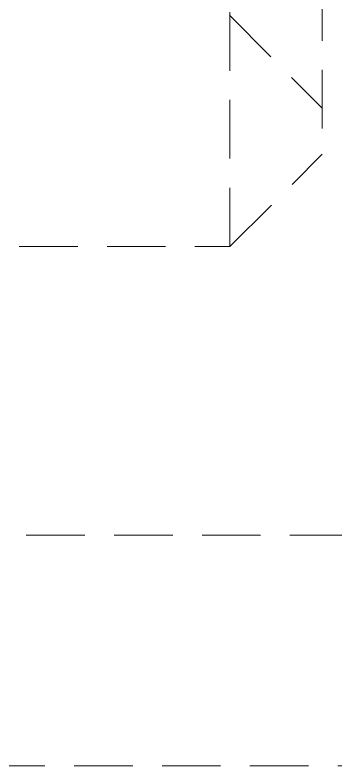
# Model space of a CAD drawing. Header units: millimetres. Extents: x 15 to 415, y 5 to 292.
# Drawn here: x 232.89 to 239.85, y 158.52 to 174.78 of the extents above; entities that cross this region are included whole.
import ezdxf

# ---------------------------------------------------------------- set-up
doc = ezdxf.new("R2010")
doc.units = ezdxf.units.MM
doc.linetypes.add('HIDDEN', pattern=[1.905, 1.27, -0.635])

msp = doc.modelspace()

# ---------------------------------------------------------------- linework, layer by layer
at = {"color": 7, "linetype": 'HIDDEN', "lineweight": 18}
for p, q in [((237.55, 169.768), (237.55, 242.268)), ((239.55, 240.268), (239.55, 171.768)), ((237.538, 174.779), (239.55, 172.768)), ((237.55, 169.768), (239.55, 171.768)), ((221.55, 169.768), (237.55, 169.768)), ((251.55, 163.518), (232.643, 163.518)), ((232.269, 158.518), (251.55, 158.518))]:
    msp.add_line(p, q, dxfattribs=at)

doc.saveas('drawing.dxf')
